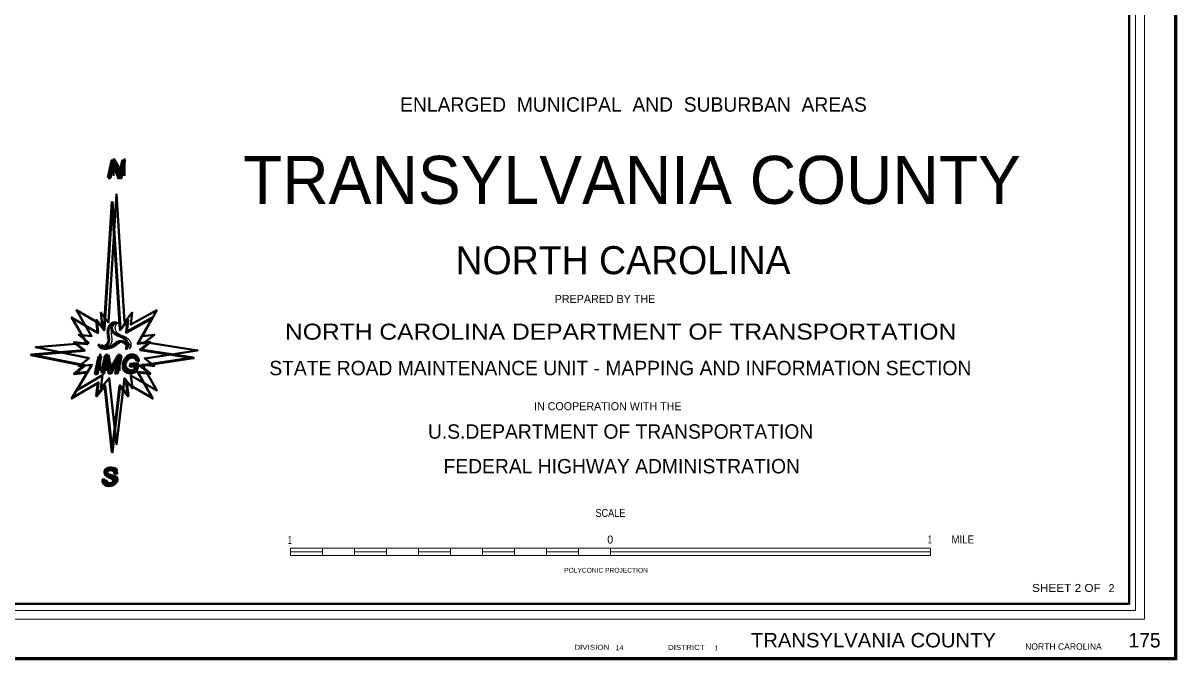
# Model space of a CAD drawing. Extents: x 214177 to 310907, y 141110 to 257838.
# Drawn here: x 287702 to 310907, y 201441 to 214247 of the extents above; entities that cross this region are included whole.
import ezdxf
from ezdxf.enums import TextEntityAlignment as Align

# ---------------------------------------------------------------- set-up
doc = ezdxf.new("R2010")
doc.units = 0
doc.header["$LTSCALE"] = 52
doc.header["$PDMODE"] = 32
doc.header["$PDSIZE"] = 26
doc.layers.add('1', color=7, linetype='Continuous', lineweight=25)
doc.layers.add('20', color=7, linetype='Continuous', lineweight=40)
doc.layers.add('12', color=7, linetype='Continuous')

msp = doc.modelspace()

# ---------------------------------------------------------------- hatches: boundary and pattern name
at = {"layer": '20'}
for points in [[(289411.56, 211135.52), (289453.02, 211135.52), (289514.64, 211421.42), (289618.85, 211134.39), (289675.99, 211135.52), (289744.34, 211477.48), (289704, 211478.6), (289643.5, 211180.36), (289626.69, 211240.07), (289597, 211317.99), (289535.93, 211478.6), (289484.39, 211478.6)], [(289225.66, 207540.16), (289265.9, 207540.16), (289193.27, 207196.78), (289153.02, 207196.78)], [(289288.75, 207208.63), (289328.87, 207208.63), (289371.38, 207426.15), (289388.3, 207512.41), (289398.64, 207427.77), (289425.56, 207208.63), (289469.52, 207208.63), (289589.92, 207434.6), (289609.74, 207473.4), (289634.74, 207512.41), (289598.81, 207373.72), (289560.01, 207208.63), (289600.47, 207208.63), (289674.43, 207552.01), (289608.42, 207552.01), (289496.05, 207341), (289457.94, 207262.89), (289450.64, 207329.12), (289423.29, 207552.01), (289355.92, 207552.01)], [(289986.03, 207453.97), (290025.25, 207461.82), (290017.4, 207493.21), (290005.08, 207517.88), (289987.15, 207536.94), (289970.34, 207549.27), (289947.93, 207558.24), (289921.04, 207563.85), (289894.15, 207566.09), (289867.26, 207563.85), (289845.97, 207560.49), (289823.56, 207551.52), (289795.55, 207536.94), (289775.38, 207522.36), (289756.34, 207498.82), (289742.89, 207476.4), (289726.08, 207445), (289713.76, 207401.28), (289712.64, 207355.31), (289716, 207312.7), (289723.84, 207281.31), (289740.65, 207254.4), (289767.54, 207230.86), (289791.07, 207218.52), (289819.08, 207210.67), (289845.97, 207207.31), (289873.98, 207209.55), (289913.2, 207218.52), (289946.81, 207229.73), (289984.91, 207252.16), (290012.92, 207390.06), (289862.78, 207388.94), (289854.94, 207349.7), (289960.26, 207347.46), (289946.81, 207280.19), (289922.16, 207265.61), (289891.91, 207254.4), (289866.14, 207251.04), (289843.73, 207249.92), (289821.32, 207253.28), (289796.67, 207264.49), (289782.11, 207274.58), (289767.54, 207286.92), (289755.22, 207312.7), (289749.61, 207335.13), (289749.61, 207362.04), (289755.22, 207394.55), (289766.42, 207429.31), (289780.99, 207464.06), (289798.91, 207484.24), (289824.68, 207505.55), (289856.06, 207519), (289873.98, 207523.49), (289898.63, 207526.85), (289921.04, 207525.73), (289943.45, 207516.76), (289968.1, 207497.7), (289977.07, 207483.12)], [(289347.14, 205069.05), (289304.56, 205058.96), (289306.81, 205027.57), (289316.89, 205000.66), (289333.7, 204978.23), (289350.5, 204964.78), (289369.55, 204954.69), (289399.8, 204947.96), (289423.33, 204944.6), (289465.91, 204946.84), (289495.04, 204954.69), (289524.18, 204971.51), (289545.46, 204990.57), (289561.15, 205017.47), (289565.63, 205037.66), (289565.63, 205055.6), (289564.51, 205073.53), (289556.67, 205091.47), (289540.98, 205109.41), (289521.93, 205121.75), (289488.32, 205136.32), (289452.47, 205152.02), (289414.37, 205169.96), (289397.56, 205184.53), (289387.48, 205205.83), (289387.48, 205220.41), (289393.08, 205234.99), (289406.53, 205248.44), (289430.06, 205259.65), (289453.59, 205263.02), (289480.48, 205261.89), (289501.77, 205255.17), (289524.18, 205241.71), (289537.62, 205224.89), (289543.22, 205209.2), (289546.58, 205191.26), (289588.04, 205194.06), (289582.44, 205217.61), (289574.6, 205243.39), (289560.03, 205265.82), (289548.83, 205278.15), (289529.78, 205291.61), (289502.89, 205299.45), (289471.51, 205303.94), (289449.1, 205301.7), (289415.49, 205299.45), (289395.32, 205291.61), (289368.43, 205271.42), (289354.99, 205254.61), (289346.02, 205229.94), (289346.02, 205206.4), (289351.62, 205183.97), (289368.43, 205157.06), (289396.44, 205134.64), (289426.7, 205118.94), (289464.79, 205101), (289493.92, 205086.43), (289516.33, 205069.61), (289523.05, 205050.55), (289521.93, 205033.73), (289511.85, 205014.67), (289497.28, 205002.34), (289481.6, 204993.37), (289463.67, 204986.64), (289436.78, 204985.52), (289412.13, 204987.76), (289391.96, 204995.61), (289371.79, 205004.58), (289359.47, 205015.79), (289351.62, 205029.25), (289346.02, 205044.94), (289346.02, 205057.28)]]:
    msp.add_hatch(color=256, dxfattribs=at).paths.add_polyline_path(points)

# ---------------------------------------------------------------- linework, layer by layer
at = {"layer": '1', "lineweight": 13}
msp.add_lwpolyline([(310906.7, 201440.69), (214276.05, 201440.69), (214276.05, 257837.73), (310906.7, 257837.73)], close=True, dxfattribs=at)
at = {"layer": '1'}
msp.add_point((310871.7, 201475.69), dxfattribs=at)
at = {"layer": '20', "lineweight": 13}
for p, q in [((293076.84, 203541.53), (293076.84, 203691.29)), ((293076.84, 203691.29), (299514.21, 203691.29)), ((293076.84, 203616.41), (293720.58, 203616.41)), ((293076.84, 203541.53), (299514.21, 203541.53)), ((293720.58, 203541.53), (293720.58, 203691.29)), ((294364.31, 203541.53), (294364.31, 203691.29)), ((294364.31, 203616.41), (295008.05, 203616.41)), ((295008.05, 203541.53), (295008.05, 203691.29)), ((295651.79, 203541.53), (295651.79, 203691.29)), ((295651.79, 203616.41), (296295.53, 203616.41)), ((296295.53, 203541.53), (296295.53, 203691.29)), ((296939.26, 203541.53), (296939.26, 203691.29)), ((296939.26, 203616.41), (297583, 203616.41)), ((297583, 203541.53), (297583, 203691.29)), ((298226.74, 203541.53), (298226.74, 203691.29)), ((298226.74, 203616.41), (298870.48, 203616.41)), ((298870.48, 203541.53), (298870.48, 203691.29)), ((299514.21, 203616.41), (305951.59, 203616.41))]:
    msp.add_line(p, q, dxfattribs=at)
at = {"layer": '20'}
for points in [[(214311.06, 257802.73), (310871.7, 257802.73), (310871.7, 201475.69), (214311.06, 201475.69)], [(217498.91, 256693.77), (309946.19, 256693.77), (309946.19, 202567.4), (217498.91, 202567.4)], [(289581.38, 210812.99), (289422.23, 208228.05), (289266.88, 208424.64), (289294.74, 208171.76), (288773.95, 208472.8), (289080.09, 207948.77), (288822.02, 207978.46), (289023.86, 207816.69), (287954.53, 207727.98), (289028.17, 207511.27), (288822.96, 207348.41), (289085.33, 207377.32), (288774.8, 206855.49), (289299.42, 207166.8), (289269.14, 206903.56), (289433.44, 207108.76), (289584.03, 205773.31), (289738.7, 207106.49), (289904.49, 206901.54), (289870.9, 207158.92), (290391.98, 206856.26), (290096.38, 207378.7), (290343.7, 207350.25), (290150.63, 207505), (291212.76, 207665.42), (290152.76, 207829.66), (290343.1, 207980.72), (290101.31, 207954.08), (290391.27, 208473.65), (289869.06, 208183.38), (289896.92, 208425.57), (289742.99, 208233.51)]]:
    msp.add_lwpolyline(points, close=True, dxfattribs=at)
at = {"layer": '20', "lineweight": 13}
msp.add_lwpolyline([(217189.72, 257019.23), (217189.72, 202258.12), (217368.27, 202436.8), (217368.27, 256824.4), (310076.8, 256824.4), (310076.8, 202436.8), (217368.27, 202436.8), (217189.72, 202258.12), (310255.38, 202258.12), (310255.38, 257019.23)], close=True, dxfattribs=at)
at = {"layer": '20', "lineweight": 53}
for points in [[(289411.56, 211135.52), (289453.02, 211135.52), (289514.64, 211421.42), (289618.85, 211134.39), (289675.99, 211135.52), (289744.34, 211477.48), (289704, 211478.6), (289643.5, 211180.36), (289626.69, 211240.07), (289597, 211317.99), (289535.93, 211478.6), (289484.39, 211478.6)], [(289491.74, 210660.5), (289332.59, 208075.56), (289177.24, 208272.15), (289205.1, 208019.27), (288684.32, 208320.32), (288990.45, 207796.29), (288732.39, 207825.98), (288934.22, 207664.21), (287864.89, 207575.5), (288938.53, 207358.79), (288733.32, 207195.92), (288995.69, 207224.84), (288685.16, 206703.01), (289209.79, 207014.32), (289179.5, 206751.08), (289343.8, 206956.28), (289494.39, 205620.83), (289649.06, 206954.01), (289814.85, 206749.06), (289781.26, 207006.44), (290302.34, 206703.78), (290006.74, 207226.22), (290254.07, 207197.77), (290060.99, 207352.52), (291123.13, 207512.94), (290063.12, 207677.18), (290253.46, 207828.24), (290011.68, 207801.6), (290301.63, 208321.16), (289779.42, 208030.89), (289807.29, 208273.09), (289653.35, 208081.03)], [(289225.66, 207540.16), (289265.9, 207540.16), (289193.27, 207196.78), (289153.02, 207196.78)], [(289288.75, 207208.63), (289328.87, 207208.63), (289371.38, 207426.15), (289388.3, 207512.41), (289398.64, 207427.77), (289425.56, 207208.63), (289469.52, 207208.63), (289589.92, 207434.6), (289609.74, 207473.4), (289634.74, 207512.41), (289598.81, 207373.72), (289560.01, 207208.63), (289600.47, 207208.63), (289674.43, 207552.01), (289608.42, 207552.01), (289496.05, 207341), (289457.94, 207262.89), (289450.64, 207329.12), (289423.29, 207552.01), (289355.92, 207552.01)], [(289986.03, 207453.97), (290025.25, 207461.82), (290017.4, 207493.21), (290005.08, 207517.88), (289987.15, 207536.94), (289970.34, 207549.27), (289947.93, 207558.24), (289921.04, 207563.85), (289894.15, 207566.09), (289867.26, 207563.85), (289845.97, 207560.49), (289823.56, 207551.52), (289795.55, 207536.94), (289775.38, 207522.36), (289756.34, 207498.82), (289742.89, 207476.4), (289726.08, 207445), (289713.76, 207401.28), (289712.64, 207355.31), (289716, 207312.7), (289723.84, 207281.31), (289740.65, 207254.4), (289767.54, 207230.86), (289791.07, 207218.52), (289819.08, 207210.67), (289845.97, 207207.31), (289873.98, 207209.55), (289913.2, 207218.52), (289946.81, 207229.73), (289984.91, 207252.16), (290012.92, 207390.06), (289862.78, 207388.94), (289854.94, 207349.7), (289960.26, 207347.46), (289946.81, 207280.19), (289922.16, 207265.61), (289891.91, 207254.4), (289866.14, 207251.04), (289843.73, 207249.92), (289821.32, 207253.28), (289796.67, 207264.49), (289782.11, 207274.58), (289767.54, 207286.92), (289755.22, 207312.7), (289749.61, 207335.13), (289749.61, 207362.04), (289755.22, 207394.55), (289766.42, 207429.31), (289780.99, 207464.06), (289798.91, 207484.24), (289824.68, 207505.55), (289856.06, 207519), (289873.98, 207523.49), (289898.63, 207526.85), (289921.04, 207525.73), (289943.45, 207516.76), (289968.1, 207497.7), (289977.07, 207483.12)], [(289347.14, 205069.05), (289304.56, 205058.96), (289306.81, 205027.57), (289316.89, 205000.66), (289333.7, 204978.23), (289350.5, 204964.78), (289369.55, 204954.69), (289399.8, 204947.96), (289423.33, 204944.6), (289465.91, 204946.84), (289495.04, 204954.69), (289524.18, 204971.51), (289545.46, 204990.57), (289561.15, 205017.47), (289565.63, 205037.66), (289565.63, 205055.6), (289564.51, 205073.53), (289556.67, 205091.47), (289540.98, 205109.41), (289521.93, 205121.75), (289488.32, 205136.32), (289452.47, 205152.02), (289414.37, 205169.96), (289397.56, 205184.53), (289387.48, 205205.83), (289387.48, 205220.41), (289393.08, 205234.99), (289406.53, 205248.44), (289430.06, 205259.65), (289453.59, 205263.02), (289480.48, 205261.89), (289501.77, 205255.17), (289524.18, 205241.71), (289537.62, 205224.89), (289543.22, 205209.2), (289546.58, 205191.26), (289588.04, 205194.06), (289582.44, 205217.61), (289574.6, 205243.39), (289560.03, 205265.82), (289548.83, 205278.15), (289529.78, 205291.61), (289502.89, 205299.45), (289471.51, 205303.94), (289449.1, 205301.7), (289415.49, 205299.45), (289395.32, 205291.61), (289368.43, 205271.42), (289354.99, 205254.61), (289346.02, 205229.94), (289346.02, 205206.4), (289351.62, 205183.97), (289368.43, 205157.06), (289396.44, 205134.64), (289426.7, 205118.94), (289464.79, 205101), (289493.92, 205086.43), (289516.33, 205069.61), (289523.05, 205050.55), (289521.93, 205033.73), (289511.85, 205014.67), (289497.28, 205002.34), (289481.6, 204993.37), (289463.67, 204986.64), (289436.78, 204985.52), (289412.13, 204987.76), (289391.96, 204995.61), (289371.79, 205004.58), (289359.47, 205015.79), (289351.62, 205029.25), (289346.02, 205044.94), (289346.02, 205057.28)]]:
    msp.add_lwpolyline(points, close=True, dxfattribs=at)
for points in [[(289412.44, 208072.18), (289414.44, 208085.14), (289417.05, 208096.21), (289420.82, 208108.16), (289427.56, 208127.26), (289431.66, 208137.87), (289437.23, 208146.76), (289444.66, 208157.96), (289451.71, 208168.35), (289458.6, 208177.48), (289466.29, 208184.99), (289475.55, 208192.44), (289486.93, 208201.37), (289496.11, 208206.87), (289509.76, 208213.76), (289521.46, 208218.29), (289537.43, 208221.94), (289547.18, 208223.07), (289557.51, 208223), (289567.73, 208221.6), (289572.6, 208219.72), (289568.92, 208217.89), (289563.77, 208217.04), (289558.51, 208216.95), (289549.61, 208216.22), (289543.58, 208214.04), (289536.28, 208210.96), (289528.75, 208206.9), (289521.85, 208201.83), (289516.98, 208197.48), (289510.09, 208190.19), (289503.92, 208182.73), (289498.5, 208175.34), (289493.65, 208167.36), (289489.42, 208158.27), (289486.25, 208148.84), (289483.79, 208138.39), (289482.47, 208130.93), (289481.75, 208122.07), (289482.79, 208112.69), (289484.09, 208103.85), (289485.35, 208092.49), (289486.55, 208085.83), (289490.48, 208073.8), (289496.47, 208060.36), (289501.77, 208050.16), (289506.7, 208041.21), (289513.51, 208031.24), (289522.1, 208022.67), (289533.73, 208012.82), (289546.85, 208002.65), (289558.49, 207995.29), (289570.46, 207989.35), (289593.6, 207979.33), (289609.41, 207972.73), (289623.78, 207966.87), (289633.62, 207963.05), (289646.73, 207958.03), (289660.45, 207952.54), (289675.67, 207945.97), (289685.93, 207940.71), (289695.46, 207935.04), (289704.2, 207929.61), (289718.38, 207920.2), (289729.99, 207911.77), (289737.83, 207905.45), (289747.99, 207895.92), (289756.91, 207886.17), (289765.51, 207876.21), (289772.03, 207868.79), (289776.85, 207862.3), (289783.08, 207849.85), (289787.96, 207840.06), (289792.92, 207829.98), (289797.12, 207820.91), (289799.83, 207811.08), (289801.91, 207796.11), (289803.59, 207784.74), (289804.24, 207775.34), (289803.77, 207766.13), (289803.19, 207754.83), (289801.93, 207746.97), (289797.75, 207733.13), (289792.43, 207720.57), (289787.97, 207712.75), (289782.15, 207704.6), (289777.41, 207700.01), (289777.9, 207703.72), (289780.89, 207710.81), (289784.33, 207718.5), (289786.33, 207727.05), (289787.53, 207736.2), (289787.76, 207744.34), (289786.83, 207752.39), (289784.63, 207761.95), (289779.82, 207776.01), (289772.94, 207790.96), (289767.03, 207800.2), (289759.07, 207809.61), (289751.09, 207817.2), (289744.03, 207823.06)], [(289224.01, 207783.1), (289225.51, 207781.57), (289227.15, 207779.66), (289228.68, 207777.69), (289230.28, 207775.52), (289232.34, 207772.65), (289234.08, 207770.29), (289235.79, 207768.14), (289237.87, 207765.81), (289239.49, 207764.24), (289241.24, 207762.76), (289243.9, 207760.6), (289247.26, 207757.97), (289249.81, 207756.09), (289252.42, 207754.31), (289256.21, 207752), (289258.84, 207750.62), (289262.7, 207748.91), (289268.17, 207746.93), (289271.17, 207746.01), (289276.74, 207744.57), (289281.86, 207743.49), (289285.24, 207742.88), (289291.03, 207741.97), (289295.26, 207741.44), (289300.42, 207740.97), (289305.89, 207740.74), (289309.19, 207740.75), (289312.21, 207740.86), (289315.73, 207741.14), (289318.6, 207741.48), (289321.04, 207741.84), (289324.74, 207742.51), (289328.23, 207743.29), (289331.28, 207744.08), (289333.98, 207744.86), (289337.63, 207746.03), (289341.86, 207747.54), (289344.67, 207748.59), (289347.18, 207749.59), (289350.08, 207750.87), (289353.35, 207752.52), (289356.34, 207754.32), (289358.77, 207756.07), (289361.37, 207758.06), (289363.83, 207759.96), (289368.29, 207763.37), (289373.59, 207767.37), (289377.85, 207770.6), (289380.21, 207772.42), (289382.44, 207774.37), (289384.87, 207776.84), (289387.19, 207779.47), (289390.2, 207783.01), (289393.7, 207787.31), (289396.78, 207791.32), (289399.15, 207794.55), (289401.23, 207797.5), (289403.54, 207800.89), (289405.1, 207803.25), (289408.73, 207809), (289411.06, 207812.96), (289414.11, 207818.73), (289415.94, 207822.72), (289417.07, 207825.55), (289418.26, 207829.02), (289419.51, 207833.55), (289420.77, 207838.85), (289421.56, 207842.63), (289422.58, 207848.12), (289423.57, 207854.22), (289424.47, 207860.39), (289424.94, 207864.17), (289425.19, 207867.39), (289425.46, 207871.6), (289425.71, 207877.07), (289425.79, 207882.75), (289425.64, 207888.47), (289425.22, 207893.95), (289424.71, 207898.89), (289423.77, 207907.5), (289422.76, 207916.06), (289421.83, 207923.59), (289421.24, 207928.41), (289420.37, 207935.52), (289419.98, 207938.61), (289419.09, 207945.54), (289417.86, 207954.35), (289416.21, 207964.89), (289414.53, 207975.35), (289413.02, 207985.04), (289411.65, 207994.26), (289410.37, 208003.54), (289409.43, 208011.73), (289409.11, 208019.16), (289409.25, 208026.98), (289409.68, 208036.64), (289410.11, 208045.38), (289410.7, 208054.37), (289411.54, 208064.05), (289412.44, 208072.18)], [(289744.03, 207823.06), (289731.87, 207830.13), (289721.81, 207833.97), (289709.42, 207839.7), (289699.27, 207842.48), (289691.01, 207843.87), (289674.54, 207845.68), (289663.56, 207846.29), (289647.75, 207845.98), (289640.2, 207844.75), (289618.78, 207837.71), (289606.29, 207832.75), (289596.36, 207827.83), (289586.38, 207822.05), (289573.4, 207813.02), (289560.03, 207803.22), (289542.28, 207790.01), (289526.02, 207777.27), (289508.83, 207763.1), (289497.25, 207753.91), (289487.65, 207746.75), (289476.72, 207739.93), (289460.22, 207731.18), (289445.01, 207723.6), (289432.7, 207718.06), (289422.17, 207713.96), (289410.69, 207710.42), (289396.66, 207707.26), (289377.25, 207703.52), (289366.03, 207701.64), (289352.13, 207702.39), (289332.15, 207703.68), (289319.69, 207704.79), (289310.61, 207706.97), (289297.47, 207712.03), (289288.27, 207715.68), (289278.56, 207720.03), (289267.07, 207727.54), (289255.11, 207735.78), (289246.77, 207743.7), (289237.46, 207754.92), (289232.56, 207762.46), (289227.55, 207772.11), (289224.9, 207779), (289224.01, 207783.1)]]:
    msp.add_lwpolyline(points, dxfattribs=at)
at = {"layer": '20', "lineweight": 25}
for points in [[(289480.51, 208072.47), (289482.51, 208085.43), (289485.13, 208096.5), (289488.9, 208108.44), (289495.63, 208127.54), (289499.73, 208138.16), (289505.75, 208148.52), (289512.15, 208157.76), (289519.79, 208168.64), (289526.68, 208177.76), (289534.36, 208185.28), (289543.63, 208192.73), (289555.01, 208201.66), (289564.18, 208207.16), (289577.84, 208214.05), (289589.54, 208218.57), (289605.51, 208222.23), (289615.26, 208223.36), (289625.58, 208223.29), (289635.81, 208221.89), (289640.67, 208220), (289637.65, 208219.34), (289632.5, 208218.48), (289625.48, 208217.84), (289617.31, 208215.71), (289611.66, 208214.33), (289604.36, 208211.24), (289596.83, 208207.19), (289589.93, 208202.12), (289585.06, 208197.77), (289578.16, 208190.48), (289572, 208183.02), (289566.57, 208175.62), (289561.72, 208167.65), (289557.49, 208158.56), (289554.33, 208149.13), (289551.86, 208138.68), (289550.55, 208131.22), (289550.16, 208123.64), (289550.87, 208112.98), (289551.94, 208103.91), (289553.42, 208092.78), (289554.63, 208086.12), (289558.55, 208074.09), (289564.55, 208060.65), (289569.85, 208050.45), (289574.77, 208041.49), (289581.59, 208031.53), (289590.17, 208022.96), (289601.81, 208013.1), (289626.57, 207995.58), (289638.53, 207989.64), (289661.68, 207979.62), (289677.48, 207973.02), (289691.85, 207967.16), (289714.8, 207958.31), (289728.52, 207952.83), (289743.75, 207946.26), (289754, 207941), (289763.53, 207935.33), (289772.27, 207929.89), (289786.46, 207920.49), (289798.07, 207912.05), (289805.91, 207905.74), (289816.07, 207896.21), (289833.58, 207876.5), (289840.1, 207869.07), (289844.93, 207862.59), (289851.44, 207852.21), (289856.77, 207842.97), (289861.39, 207831.59), (289865.19, 207821.2), (289867.91, 207811.37), (289869.99, 207796.4), (289871.67, 207785.02), (289872.31, 207775.63), (289871.85, 207766.41), (289871.26, 207755.12), (289870, 207747.26), (289865.83, 207733.42), (289860.51, 207720.86), (289856.04, 207713.04), (289850.23, 207704.89), (289845.48, 207700.3), (289845.98, 207704.01), (289848.97, 207711.09), (289852.4, 207718.79), (289854.4, 207727.34), (289855.61, 207736.48), (289855.84, 207744.63), (289854.9, 207752.68), (289852.71, 207762.23), (289847.89, 207776.29), (289841.01, 207791.25), (289835.1, 207800.49), (289827.15, 207809.89), (289819.17, 207817.48), (289812.11, 207823.35)], [(289292.09, 207783.39), (289293.58, 207781.86), (289295.22, 207779.95), (289296.76, 207777.98), (289298.35, 207775.8), (289300.41, 207772.94), (289302.16, 207770.58), (289303.86, 207768.43), (289305.94, 207766.1), (289307.56, 207764.53), (289309.31, 207763.05), (289311.97, 207760.89), (289315.33, 207758.26), (289317.88, 207756.38), (289320.49, 207754.59), (289324.28, 207752.29), (289326.91, 207750.91), (289330.78, 207749.2), (289336.24, 207747.21), (289339.25, 207746.29), (289344.81, 207744.86), (289349.94, 207743.78), (289353.32, 207743.17), (289359.1, 207742.26), (289363.33, 207741.73), (289368.49, 207741.26), (289373.96, 207741.03), (289377.26, 207741.03), (289380.29, 207741.15), (289383.8, 207741.43), (289386.68, 207741.77), (289389.11, 207742.12), (289392.81, 207742.8), (289396.3, 207743.58), (289399.35, 207744.37), (289402.05, 207745.15), (289405.7, 207746.32), (289409.94, 207747.83), (289412.74, 207748.88), (289415.26, 207749.88), (289418.15, 207751.15), (289421.43, 207752.81), (289424.42, 207754.61), (289426.85, 207756.35), (289429.45, 207758.35), (289431.91, 207760.25), (289436.36, 207763.66), (289441.67, 207767.66), (289445.92, 207770.89), (289448.29, 207772.71), (289450.52, 207774.66), (289452.95, 207777.13), (289455.27, 207779.75), (289458.27, 207783.3), (289461.77, 207787.6), (289464.86, 207791.61), (289467.22, 207794.83), (289469.31, 207797.78), (289471.62, 207801.18), (289473.17, 207803.54), (289476.8, 207809.29), (289479.14, 207813.25), (289482.19, 207819.02), (289484.01, 207823.01), (289485.14, 207825.84), (289486.34, 207829.31), (289487.59, 207833.83), (289488.84, 207839.14), (289489.63, 207842.92), (289490.66, 207848.41), (289491.65, 207854.51), (289492.54, 207860.68), (289493.02, 207864.46), (289493.26, 207867.68), (289493.53, 207871.88), (289493.78, 207877.36), (289493.87, 207883.04), (289493.72, 207888.76), (289493.3, 207894.24), (289492.79, 207899.18), (289491.84, 207907.79), (289490.84, 207916.35), (289489.91, 207923.88), (289489.32, 207928.69), (289488.44, 207935.8), (289488.06, 207938.9), (289487.16, 207945.83), (289485.93, 207954.63), (289484.29, 207965.18), (289482.6, 207975.64), (289481.1, 207985.33), (289479.72, 207994.55), (289478.45, 208003.83), (289477.5, 208012.02), (289477.19, 208019.45), (289477.32, 208027.27), (289477.75, 208036.92), (289478.18, 208045.67), (289478.77, 208054.66), (289479.62, 208064.34), (289480.51, 208072.47)], [(289812.11, 207823.35), (289799.95, 207830.42), (289788.56, 207836.21), (289777.49, 207839.99), (289767.34, 207842.77), (289759.09, 207844.15), (289742.62, 207845.97), (289731.63, 207846.58), (289715.82, 207846.27), (289708.28, 207845.04), (289686.85, 207838), (289674.37, 207833.04), (289664.44, 207828.12), (289654.46, 207822.34), (289641.48, 207813.31), (289628.1, 207803.51), (289610.36, 207790.29), (289594.09, 207777.56), (289576.9, 207763.38), (289565.32, 207754.2), (289555.73, 207747.04), (289544.8, 207740.22), (289528.3, 207731.47), (289513.09, 207723.89), (289500.78, 207718.35), (289490.24, 207714.24), (289478.77, 207710.7), (289464.74, 207707.54), (289445.32, 207703.81), (289434.1, 207701.93), (289419.1, 207701.89), (289399.13, 207703.19), (289387.77, 207705.07), (289378.69, 207707.26), (289365.55, 207712.32), (289356.35, 207715.97), (289346.64, 207720.31), (289335.14, 207727.82), (289323.18, 207736.06), (289314.84, 207743.98), (289305.53, 207755.21), (289300.63, 207762.74), (289295.63, 207772.4), (289292.97, 207779.29), (289292.09, 207783.39)]]:
    msp.add_lwpolyline(points, dxfattribs=at)
at = {"layer": '20', "lineweight": 13}
for points in [[(299514.21, 203541.53), (305951.59, 203541.53), (305951.59, 203691.29)], [(299514.21, 203541.53), (299514.21, 203691.29), (305951.59, 203691.29)]]:
    msp.add_lwpolyline(points, dxfattribs=at)

# ---------------------------------------------------------------- texts
at = {"layer": '12'}
for s, height, rotation, p in [('ENLARGED  MUNICIPAL  AND  SUBURBAN  AREAS', 289.7, 0.002, (299977.4, 212464.87)), ('NORTH CAROLINA', 563.3, 0.007, (299767.49, 209197.88)), ('PREPARED BY THE', 161, 0.006, (299404.7, 208620.08)), ('STATE ROAD MAINTENANCE UNIT - MAPPING AND INFORMATION SECTION', 289.7, 0.002, (299713.62, 207165.67)), ('IN COOPERATION WITH THE', 161, 0.007, (299460.38, 206462.33)), ('U.S.DEPARTMENT OF TRANSPORTATION', 289.7, 0.006, (299718.4, 205889.32)), ('FEDERAL HIGHWAY ADMINISTRATION', 289.7, 0.006, (299742.1, 205191.46))]:
    msp.add_text(s, height=height, rotation=rotation, dxfattribs=at).set_placement(p, align=Align.CENTER)
msp.add_text('  TRANSYLVANIA COUNTY ', height=965.6, dxfattribs=at).set_placement((299767.46, 210611.64), align=Align.CENTER)
at = {"layer": '12', "width": 1.15}
msp.add_text('NORTH CAROLINA DEPARTMENT OF TRANSPORTATION', height=321.8, rotation=0.007, dxfattribs=at).set_placement((299719.9, 207881.79), align=Align.CENTER)
at = {"layer": '20'}
for s, height, p in [('N', 350, (289465.45, 211174.22)), ('IMG', 350, (289185.85, 207250.12)), ('S', 350, (289333.48, 204971.49)), ('NORTH CAROLINA', 128.7, (307854.46, 201645.54))]:
    msp.add_text(s, height=height, dxfattribs=at).set_placement(p)
for s, height, width, p in [('SCALE', 161, 0.85, (299514.01, 204316.25)), ('1', 161, 0.5, (293065.35, 203771.92)), ('1', 161, 0.5, (305936, 203782.86)), ('MILE', 161, 0.9, (306598.38, 203783.05)), ('SHEET 2 OF', 160.9, 1.1, (308684.06, 202807.71)), ('TRANSYLVANIA COUNTY', 289.7, 1.05, (304803.51, 201692.99)), ('DIVISION', 100, 1.2, (299140.03, 201644.64)), ('DISTRICT', 100, 1.2, (301040.39, 201642.34))]:
    msp.add_text(s, height=height, dxfattribs=dict(at, width=width)).set_placement(p, align=Align.CENTER)
for s, height, p in [('0', 161, (299510.32, 203780.22)), ('2  ', 160.9, (309652.17, 202803.8)), ('175', 289.7, (310255.82, 201691.65))]:
    msp.add_text(s, height=height, dxfattribs=at).set_placement(p, align=Align.CENTER)
msp.add_text('POLYCONIC PROJECTION', height=96.56, rotation=0.001, dxfattribs=at).set_placement((299425.76, 203195.23), align=Align.CENTER)
for s, width, p in [('14', 1.1, (299615.75, 201635.4)), (' 1', 0.95, (301565.48, 201631.94))]:
    msp.add_text(s, height=100, dxfattribs=dict(at, width=width)).set_placement(p)

doc.saveas('drawing.dxf')
